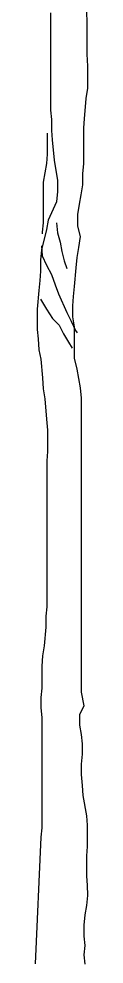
# Model space of a CAD drawing. Header units: millimetres. Extents: x 684983 to 685377, y 990360 to 990509.
# Drawn here: x 685004.688 to 685004.721, y 990365.625 to 990366.202 of the extents above; entities that cross this region are included whole.
import ezdxf

# ---------------------------------------------------------------- set-up
doc = ezdxf.new("R2010")
doc.units = ezdxf.units.MM
doc.layers.add('MAHAGONY', color=7, linetype='Continuous')

# ---------------------------------------------------------------- blocks, each defined once
blk = doc.blocks.new('TREE30')
at = {"color": 15, "flags": 128}
for points in [[(0.0278, -0.004), (0.0268, 0.007), (0.0278, 0.018), (0.0268, 0.029), (0.0268, 0.042), (0.0278, 0.0541), (0.0298, 0.0651), (0.0308, 0.0771), (0.0307, 0.0891), (0.0297, 0.1001), (0.0297, 0.1241), (0.0307, 0.1351), (0.0307, 0.1602), (0.0297, 0.1712), (0.0256, 0.1952), (0.0246, 0.2072), (0.0236, 0.2202), (0.0236, 0.2322), (0.0246, 0.2442), (0.0246, 0.2562), (0.0236, 0.2672), (0.0216, 0.2782), (0.0216, 0.2913), (0.0265, 0.3013), (0.0235, 0.3173), (0.0233, 0.6649), (0.0223, 0.677), (0.0183, 0.699), (0.0153, 0.712), (0.0153, 0.749), (0.0132, 0.761), (0.0132, 0.774), (0.0142, 0.785), (0.0152, 0.797), (0.0172, 0.8191), (0.0182, 0.8311), (0.0202, 0.8431), (0.0222, 0.8561), (0.0192, 0.8681), (0.0191, 0.8821), (0.0211, 0.8941), (0.0231, 0.9051), (0.0251, 0.9172), (0.0251, 0.9302), (0.0261, 0.9422), (0.0261, 0.9842), (0.027, 0.9952), (0.029, 1.0192), (0.031, 1.0313), (0.031, 1.0573), (0.03, 1.0713), (0.0299, 1.1594)], [(-0.0131, 1.1203), (-0.013, 1.0052), (-0.012, 0.9942), (-0.012, 0.9812), (-0.011, 0.9702), (-0.0089, 0.9462), (-0.0049, 0.9221), (-0.0049, 0.9091), (-0.0059, 0.8971), (-0.0159, 0.8751), (-0.0179, 0.8641), (-0.0239, 0.84), (-0.0248, 0.828), (-0.0248, 0.815), (-0.0258, 0.804), (-0.0268, 0.792), (-0.0288, 0.77), (-0.0288, 0.746), (-0.0278, 0.735), (-0.0267, 0.7219), (-0.0247, 0.7109), (-0.0227, 0.6889), (-0.0217, 0.6759), (-0.0197, 0.6639), (-0.0177, 0.6399), (-0.0167, 0.6269), (-0.0166, 0.6019), (-0.0176, 0.5908), (-0.0176, 0.4183), (-0.0186, 0.4073), (-0.0186, 0.3943), (-0.0206, 0.3723), (-0.0225, 0.3603), (-0.0235, 0.3483), (-0.0235, 0.3222), (-0.0245, 0.3112), (-0.0245, 0.2992), (-0.0235, 0.2872), (-0.0234, 0.1571), (-0.0244, 0.1461), (-0.0313, -0.0036)], [(-0.017, 0.9782), (-0.017, 0.9531), (-0.0179, 0.9421), (-0.0219, 0.9201), (-0.0219, 0.8721), (-0.0229, 0.8611), (-0.0229, 0.8591)], [(-0.0059, 0.8721), (-0.0049, 0.8601), (-0.0018, 0.8491), (0.0002, 0.8381), (0.0032, 0.8271), (0.0062, 0.8181)], [(-0.0239, 0.8451), (-0.0228, 0.833), (-0.0178, 0.822), (-0.0118, 0.811), (-0.0078, 0.799), (-0.0038, 0.788), (0.0062, 0.766), (0.0113, 0.756), (0.0163, 0.745), (0.0183, 0.742)], [(-0.0248, 0.782), (-0.0178, 0.77), (-0.0108, 0.759), (-0.0028, 0.751), (0.0023, 0.741), (0.0083, 0.731), (0.0123, 0.724)]]:
    blk.add_lwpolyline(points, dxfattribs=at)

msp = doc.modelspace()

# ---------------------------------------------------------------- block references
at = {"layer": 'MAHAGONY', "color": 7, "xscale": 0.5164012972761597, "yscale": 0.5164012972761597, "zscale": 0.5164012972761597}
msp.add_blockref('TREE30', (685004.70459, 990365.62738, 53.8592), dxfattribs=at)

doc.saveas('drawing.dxf')
